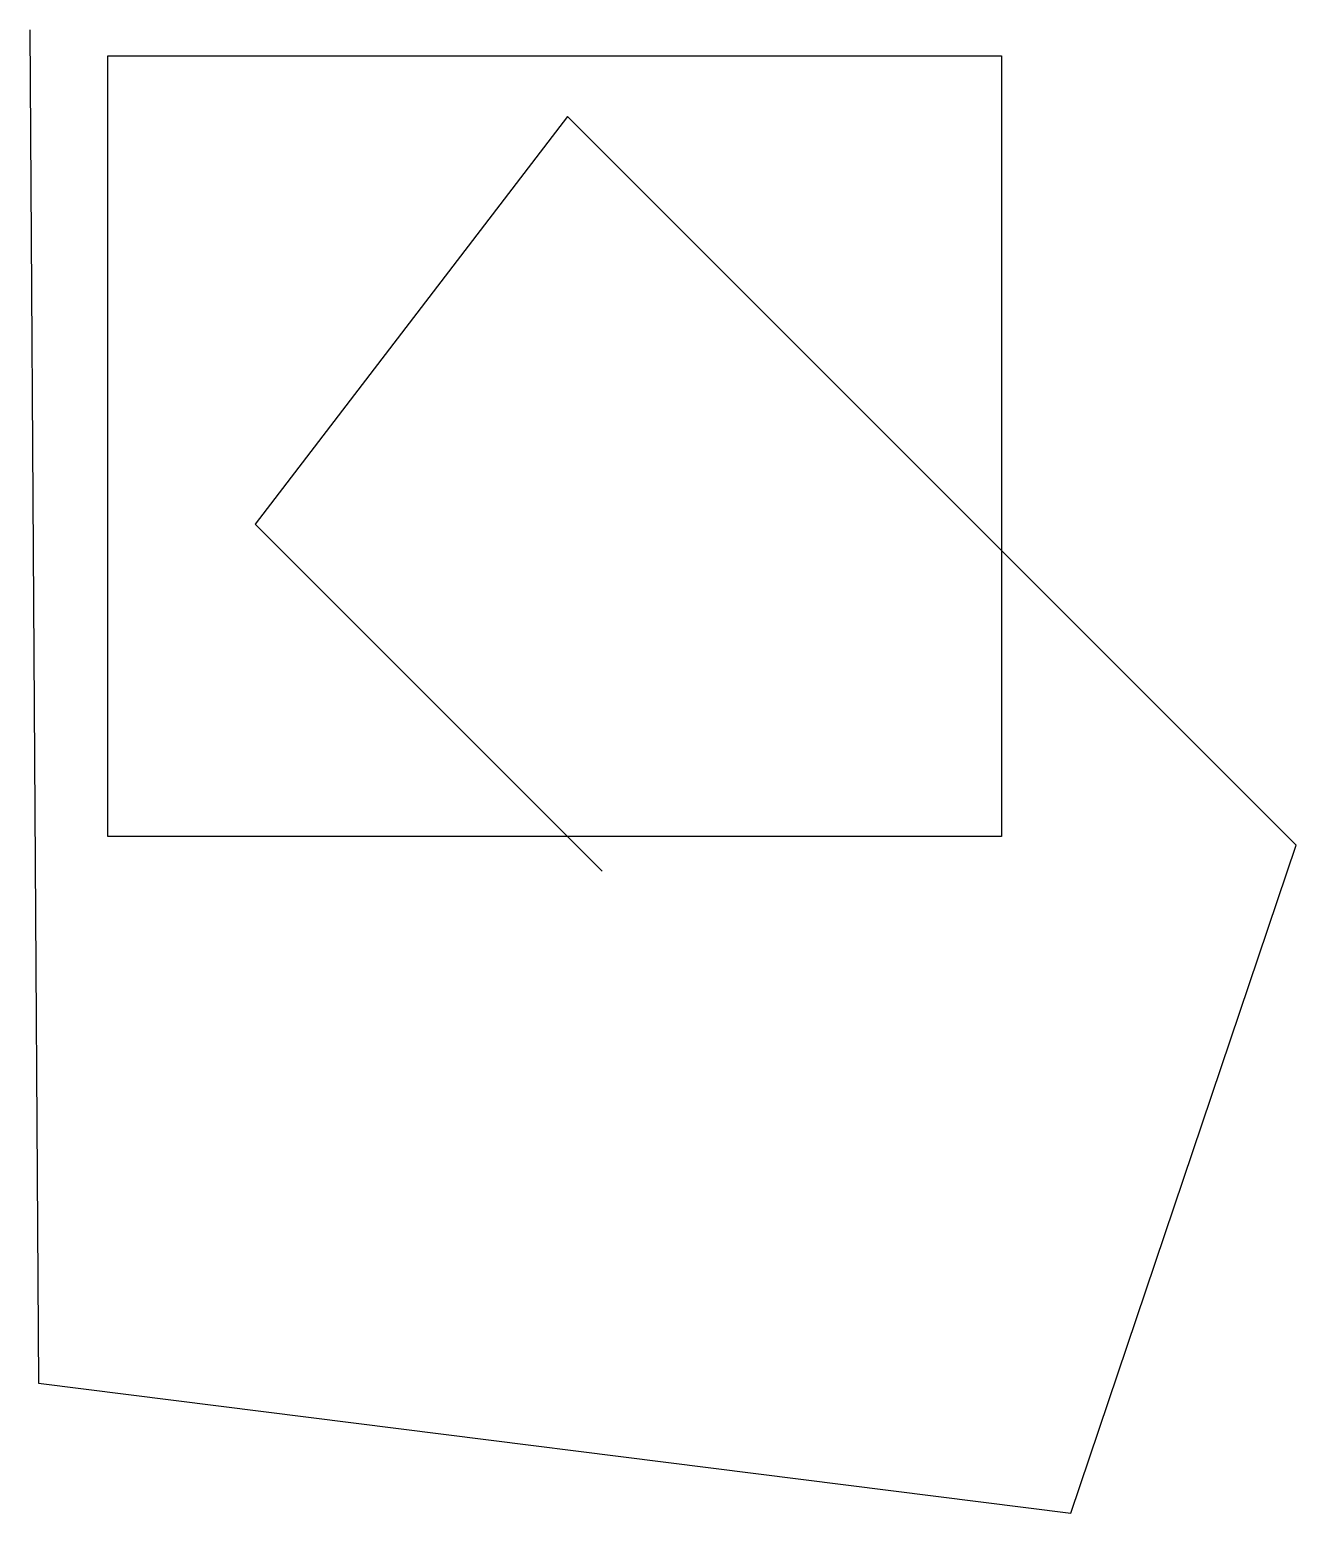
# Model space of a CAD drawing. Extents: x 44 to 162, y 84 to 222.
import ezdxf

# ---------------------------------------------------------------- set-up
doc = ezdxf.new("R2010")
doc.units = 0
doc.layers.add('Capa_1', color=7, linetype='CONTINUOUS')

msp = doc.modelspace()

# ---------------------------------------------------------------- linework, layer by layer
at = {"layer": 'Capa_1', "color": 7}
msp.add_lwpolyline([(44.349207, 221.746031), (45.155556, 95.955557), (141.111111, 83.860317), (162.076189, 145.949206), (94.342856, 213.682539), (65.314285, 175.784128), (97.568255, 143.530158)], dxfattribs=at)
msp.add_lwpolyline([(51.606351, 219.326981), (134.660318, 219.326981), (134.660318, 146.755554), (51.606351, 146.755554), (51.606351, 219.326981)], close=True, dxfattribs=at)

doc.saveas('drawing.dxf')
